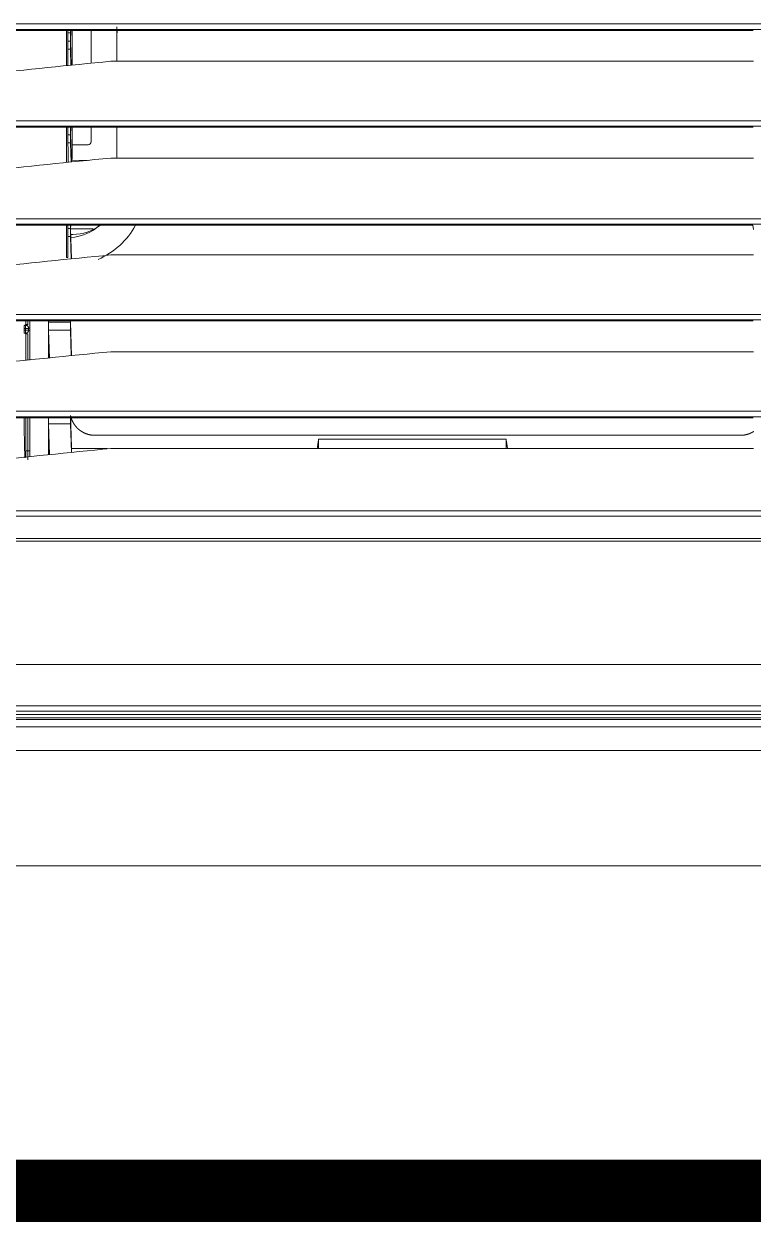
# Model space of a CAD drawing. Header units: millimetres. Extents: x 70151 to 230897, y 35202 to 113211.
# Drawn here: x 171187.1 to 171304.3, y 68240.2 to 68432.8 of the extents above; entities that cross this region are included whole.
import ezdxf

# ---------------------------------------------------------------- set-up
doc = ezdxf.new("R2010")
doc.units = ezdxf.units.MM
doc.header["$LTSCALE"] = 50
doc.linetypes.add('HID', pattern=[2.5, 1.5, -1])
doc.layers.add('06-LIGHT', color=4, linetype='Continuous')
doc.layers.add('2-con', color=2, linetype='Continuous')
doc.layers.add('mark-B', color=2, linetype='Continuous', lineweight=20)

# ---------------------------------------------------------------- blocks, each defined once
blk = doc.blocks.new('무풍1way 일반')
at = {"layer": 'mark-B'}
for p, q in [((0, -24.85), (514.58, -24.85)), ((0, -24.85), (514.58, -24.85)), ((514.56, -25.36), (0, -25.36)), ((514.56, -25.36), (0, -25.36)), ((-380.01, -53.26), (380.01, -53.26)), ((380.01, -53.69), (-380.01, -53.69)), ((-379.23, -57.26), (379.23, -57.26)), ((379.23, -58.09), (-379.23, -58.09)), ((318.23, -72.08), (318.08, -67.12)), ((318.25, -67.1), (318.25, -73.08)), ((321.26, -66.79), (321.26, -73.08)), ((204.96, -68.13), (308.24, -68.13)), ((244.72, -68.13), (244.72, -69.62)), ((274.85, -69.62), (274.85, -68.13)), ((314.58, -67.48), (314.72, -72.08)), ((321.26, -67.75), (321.6, -67.75)), ((321.6, -67.75), (321.9, -67.75)), ((321.6, -67.75), (321.6, -73.08)), ((321.9, -73.08), (321.9, -67.75)), ((310.8, -70.25), (207.08, -70.25)), ((376.58, -73.08), (205.05, -73.08)), ((314.72, -72.08), (318.23, -72.08)), ((-376.39, -73.25), (376.39, -73.25)), ((376.39, -74.13), (-376.39, -74.13)), ((318.23, -87.14), (318.1, -82.68)), ((318.25, -82.66), (318.25, -88.45)), ((321.26, -82.36), (321.26, -88.65)), ((321.6, -82.32), (321.6, -86.57)), ((321.9, -86.56), (321.9, -82.29)), ((204.96, -83.69), (308.24, -83.69)), ((314.54, -83.04), (314.71, -88.45)), ((314.6, -83.04), (314.72, -87.14)), ((321.71, -86.56), (321.95, -86.68)), ((322.13, -86.68), (321.9, -86.56)), ((314.71, -88.45), (314.7, -88.65)), ((314.72, -87.14), (318.23, -87.14)), ((314.73, -88.45), (318.25, -88.45)), ((318.25, -88.45), (318.25, -88.65)), ((321.26, -87.09), (321.45, -87.18)), ((321.45, -87.43), (321.26, -87.52)), ((321.45, -87.18), (321.45, -87.43)), ((321.95, -87.18), (321.45, -87.18)), ((321.45, -87.43), (321.95, -87.43)), ((321.6, -88.03), (321.6, -88.65)), ((321.95, -87.93), (321.71, -88.05)), ((321.9, -88.05), (322.13, -87.93)), ((321.9, -88.65), (321.9, -88.05)), ((321.95, -86.68), (322.13, -86.68)), ((321.95, -86.68), (321.95, -87.18)), ((321.95, -87.18), (321.95, -87.43)), ((322.14, -87.18), (321.95, -87.18)), ((321.95, -87.43), (322.14, -87.43)), ((321.95, -87.43), (321.95, -87.93)), ((322.13, -87.93), (321.95, -87.93)), ((322.14, -87.43), (322.14, -87.18)), ((-373.64, -88.81), (373.64, -88.81)), ((373.64, -89.7), (-373.64, -89.7)), ((373.83, -88.65), (205.05, -88.65)), ((204.96, -99.25), (308.24, -99.25)), ((314.56, -98.61), (314.71, -103.51)), ((314.61, -98.6), (314.72, -102.21)), ((315.14, -98.85), (315.14, -104.02)), ((315.14, -98.85), (315.36, -98.85)), ((315.36, -98.85), (315.36, -104.02)), ((205.06, -104.02), (204.97, -103.35)), ((314.68, -102.54), (314.32, -102.54)), ((314.71, -103.51), (314.69, -104.02)), ((314.72, -102.21), (315.14, -102.21)), ((314.73, -103.51), (315.14, -103.51)), ((-370.92, -104.19), (370.92, -104.19)), ((370.92, -105.07), (-370.92, -105.07)), ((371.11, -104.02), (205.06, -104.02)), ((204.96, -114.82), (308.24, -114.82)), ((307.29, -114.82), (307.29, -119.77)), ((314.53, -114.46), (311.83, -114.45)), ((314.53, -114.46), (311.83, -114.45)), ((314.43, -119.77), (314.43, -115.12)), ((314.57, -114.17), (314.71, -118.57)), ((314.63, -114.16), (314.72, -117.27)), ((315.1, -116.22), (315.1, -114.11)), ((315.36, -114.09), (315.36, -119.77)), ((311.4, -117.45), (311.4, -119.77)), ((311.4, -117.45), (311.4, -119.77)), ((314.43, -116.94), (311.9, -116.94)), ((314.43, -116.94), (311.9, -116.94)), ((314.72, -117.27), (315.14, -117.27)), ((315.13, -116.78), (315.11, -116.57)), ((315.14, -117.13), (315.14, -119.77)), ((314.71, -118.57), (314.67, -119.77)), ((314.73, -118.57), (315.14, -118.57)), ((-368.14, -119.94), (368.14, -119.94)), ((368.14, -120.82), (-368.14, -120.82)), ((368.32, -119.77), (205.05, -119.77)), ((204.96, -130.38), (308.24, -130.38)), ((307.29, -130.38), (307.29, -134.17)), ((311.4, -130.06), (311.4, -135.34)), ((311.4, -130.06), (311.4, -135.34)), ((314.43, -135.34), (314.43, -129.75)), ((314.59, -129.73), (314.71, -133.63)), ((314.64, -129.73), (314.72, -132.33)), ((315.14, -129.67), (315.14, -135.34)), ((315.36, -129.65), (315.36, -135.34)), ((314.72, -132.33), (315.14, -132.33)), ((314.71, -133.63), (314.66, -135.34)), ((314.73, -133.63), (315.14, -133.63)), ((-365.38, -135.5), (365.38, -135.5)), ((365.38, -136.39), (-365.38, -136.39)), ((365.57, -135.34), (205.05, -135.34)), ((314.72, -134.94), (314.71, -135.34)), ((314.72, -134.94), (315.14, -134.94))]:
    blk.add_line(p, q, dxfattribs=at)
for centre, radius, start, end in [((314.32, -109.57), 7.03, 90, 127.8492), ((316.61, -115.12), 2.18, 158.5912, 180), ((300.26, -134.17), 7.03, 350.4828, 0)]:
    blk.add_arc(centre, radius, start, end, dxfattribs=at)
for centre, major_axis, ratio, start_param, end_param in [((314.71, -73.39), (0, -1.51), 0.017455, 1.774836, 2.617994), ((318.22, -73.39), (0, -1.51), 0.017455, 1.774836, 2.617994), ((314.71, -88.45), (0, -1.51), 0.017455, 1.570796, 2.617994), ((318.22, -88.45), (0, -1.51), 0.017455, 1.570796, 2.617994), ((321.95, -87.18), (-0.225, -0.449), 0.99981, 3.605286, 5.17593), ((321.95, -87.43), (0.225, -0.449), 0.99981, 4.248848, 5.819492), ((315.3, -110.07), (-8.9, 8.9), 0.997265, 5.907391, 6.567812), ((314.71, -103.51), (0, -1.51), 0.017455, 1.570796, 2.617994), ((314.71, -103.51), (0, -1.51), 0.017455, 1.222932, 1.570796), ((311.9, -117.45), (0, -0.503), 0.998629, 3.141593, 4.712389), ((311.9, -117.45), (0, -0.503), 0.998629, 3.141593, 4.712389), ((314.71, -118.57), (0, -1.51), 0.017455, 1.570796, 2.617994), ((314.71, -118.57), (0, -1.51), 0.017455, 0.523599, 1.570796), ((314.71, -133.63), (0, -1.51), 0.017455, 1.570796, 2.617994), ((314.71, -133.63), (0, -1.51), 0.017455, 0.523599, 1.570796)]:
    blk.add_ellipse(centre, major_axis=major_axis, ratio=ratio, start_param=start_param, end_param=end_param, dxfattribs=at)
for points, knots in [([(529.67, -1.07), (528.29, -1.06), (526.91, -1.06), (524.15, -1.06), (522.78, -1.06), (518.64, -1.06), (510.36, -1.06), (491.05, -1.06), (474.5, -1.06), (441.39, -1.06), (375.18, -1.05), (308.98, -1.05), (176.56, -1.05), (88.28, -1.05), (0, -1.05)], [0, 0, 0, 0, 0.007813, 0.007813, 0.015625, 0.015625, 0.03125, 0.0625, 0.125, 0.125, 0.25, 0.5, 0.5, 1, 1, 1, 1]), ([(529.67, -1.07), (528.29, -1.06), (526.91, -1.06), (524.15, -1.06), (522.78, -1.06), (518.64, -1.06), (510.36, -1.06), (491.05, -1.06), (474.5, -1.06), (441.39, -1.06), (375.18, -1.05), (308.98, -1.05), (176.56, -1.05), (88.28, -1.05), (0, -1.05)], [0, 0, 0, 0, 0.007812, 0.007812, 0.015625, 0.015625, 0.03125, 0.0625, 0.125, 0.125, 0.25, 0.5, 0.5, 1, 1, 1, 1]), ([(514.01, -19.59), (492.59, -19.59), (449.76, -19.59), (385.5, -19.59), (321.25, -19.59), (192.75, -19.59), (85.67, -19.59), (0, -19.59)], [0, 0, 0, 0, 0.125, 0.25, 0.375, 0.5, 1, 1, 1, 1]), ([(514.01, -19.59), (492.59, -19.59), (449.76, -19.59), (385.5, -19.59), (321.25, -19.59), (192.75, -19.59), (85.67, -19.59), (0, -19.59)], [0, 0, 0, 0, 0.125, 0.25, 0.375, 0.5, 1, 1, 1, 1]), ([(0, -23.37), (85.4, -23.37), (170.8, -23.37), (277.56, -23.37), (298.91, -23.37), (341.61, -23.37), (362.96, -23.37), (405.66, -23.37), (427.01, -23.37), (469.71, -23.37), (491.06, -23.37), (512.41, -23.37)], [0, 0, 0, 0, 0.5, 0.5, 0.625, 0.625, 0.75, 0.75, 0.875, 0.875, 1, 1, 1, 1]), ([(0, -23.37), (85.4, -23.37), (170.8, -23.37), (277.56, -23.37), (298.91, -23.37), (341.61, -23.37), (362.96, -23.37), (405.66, -23.37), (427.01, -23.37), (469.71, -23.37), (491.06, -23.37), (512.41, -23.37)], [0, 0, 0, 0, 0.5, 0.5, 0.625, 0.625, 0.75, 0.75, 0.875, 0.875, 1, 1, 1, 1]), ([(512.41, -24.58), (491.06, -24.58), (469.71, -24.58), (427.01, -24.58), (405.66, -24.58), (362.96, -24.58), (320.26, -24.58), (192.15, -24.58), (85.4, -24.58), (0, -24.58)], [0, 0, 0, 0, 0.125, 0.125, 0.25, 0.25, 0.375, 0.5, 1, 1, 1, 1]), ([(512.41, -24.58), (491.06, -24.58), (469.71, -24.58), (427.01, -24.58), (405.66, -24.58), (362.96, -24.58), (320.26, -24.58), (192.15, -24.58), (85.4, -24.58), (0, -24.58)], [0, 0, 0, 0, 0.125, 0.125, 0.25, 0.25, 0.375, 0.5, 1, 1, 1, 1]), ([(0, -25.9), (42.6, -25.9), (85.19, -25.9), (149.09, -25.9), (170.39, -25.9), (212.99, -25.9), (234.29, -25.9), (276.88, -25.9), (298.18, -25.9), (340.78, -25.9), (362.08, -25.9), (404.67, -25.89), (425.97, -25.89), (452.6, -25.9), (457.92, -25.9), (468.57, -25.9), (473.89, -25.9), (484.54, -25.9), (489.87, -25.9), (496.52, -25.9), (497.86, -25.9), (500.52, -25.9), (501.85, -25.9), (503.85, -25.89), (504.51, -25.89), (505.84, -25.89), (506.51, -25.89), (507.84, -25.9), (508.51, -25.9), (509.5, -25.9), (509.84, -25.89), (510.34, -25.89), (510.5, -25.89), (510.83, -25.89), (511, -25.89), (511.17, -25.89)], [0, 0, 0, 0, 0.25, 0.25, 0.375, 0.375, 0.5, 0.5, 0.625, 0.625, 0.75, 0.75, 0.875, 0.875, 0.90625, 0.90625, 0.9375, 0.9375, 0.96875, 0.96875, 0.976563, 0.976563, 0.984375, 0.984375, 0.988281, 0.988281, 0.992188, 0.992188, 0.996094, 0.996094, 0.998047, 0.998047, 0.999023, 0.999023, 1, 1, 1, 1]), ([(511.17, -26.75), (511, -26.75), (510.83, -26.75), (510.5, -26.75), (510.33, -26.75), (509.84, -26.75), (509.5, -26.75), (508.5, -26.75), (507.84, -26.75), (506.51, -26.75), (505.84, -26.75), (504.51, -26.75), (503.85, -26.75), (501.85, -26.75), (500.52, -26.75), (497.85, -26.75), (496.52, -26.75), (489.87, -26.75), (484.54, -26.75), (473.89, -26.75), (468.57, -26.75), (457.92, -26.75), (452.6, -26.75), (425.97, -26.75), (404.67, -26.75), (362.08, -26.75), (340.78, -26.75), (298.18, -26.75), (276.88, -26.75), (234.28, -26.75), (212.99, -26.75), (170.39, -26.75), (149.09, -26.75), (85.19, -26.75), (42.6, -26.75), (0, -26.75)], [0, 0, 0, 0, 0.000977, 0.000977, 0.001953, 0.001953, 0.003906, 0.003906, 0.007813, 0.007813, 0.011719, 0.011719, 0.015625, 0.015625, 0.023438, 0.023438, 0.03125, 0.03125, 0.0625, 0.0625, 0.09375, 0.09375, 0.125, 0.125, 0.25, 0.25, 0.375, 0.375, 0.5, 0.5, 0.625, 0.625, 0.75, 0.75, 1, 1, 1, 1]), ([(0, -33.4), (42.38, -33.4), (127.14, -33.4), (233.1, -33.4), (317.86, -33.4), (381.43, -33.4), (445.01, -33.4), (487.39, -33.4), (508.58, -33.4)], [0, 0, 0, 0, 0.25, 0.5, 0.625, 0.75, 0.875, 1, 1, 1, 1]), ([(321.59, -66.32), (321.59, -66.43), (321.6, -66.85), (321.6, -67.38), (321.6, -67.75)], [0, 0, 0, 0, 0.314014, 1, 1, 1, 1]), ([(322.04, -66.63), (322.05, -66.79), (322.05, -66.95), (322.07, -67.34), (322.08, -67.57), (322.09, -68.04), (322.1, -68.28), (322.11, -68.77), (322.11, -69.02), (322.12, -69.38), (322.12, -69.5), (322.13, -69.68), (322.13, -69.77), (322.13, -69.87), (322.13, -69.92), (322.13, -69.95), (322.13, -69.96), (322.13, -69.97), (322.13, -69.97), (322.13, -69.97), (322.13, -69.97), (322.13, -69.97), (322.13, -69.97), (322.13, -69.97), (322.13, -69.97), (322.14, -70.34), (322.15, -70.73), (322.16, -71.53), (322.16, -71.94), (322.17, -72.59), (322.17, -72.82), (322.17, -73.05)], [0, 0, 0, 0, 0.110793, 0.110793, 0.24707, 0.24707, 0.383346, 0.383346, 0.519623, 0.519623, 0.587762, 0.587762, 0.621831, 0.638866, 0.647383, 0.651642, 0.653771, 0.654836, 0.655368, 0.655634, 0.655767, 0.655834, 0.655867, 0.655867, 0.6559, 0.6559, 0.792177, 0.792177, 0.928454, 0.928454, 1, 1, 1, 1]), ([(207.08, -70.25), (207.07, -70.25), (207.05, -70.25), (207.02, -70.25), (206.99, -70.25), (206.96, -70.25), (206.93, -70.26), (206.9, -70.26), (206.86, -70.26), (206.83, -70.26), (206.8, -70.26), (206.77, -70.26), (206.74, -70.27), (206.71, -70.27), (206.68, -70.27), (206.65, -70.28), (206.62, -70.28), (206.59, -70.28), (206.56, -70.29), (206.53, -70.29), (206.5, -70.29), (206.47, -70.3), (206.44, -70.3), (206.41, -70.31), (206.38, -70.31), (206.35, -70.32), (206.32, -70.32), (206.29, -70.33), (206.26, -70.34), (206.23, -70.34), (206.2, -70.35), (206.17, -70.36), (206.14, -70.36), (206.11, -70.37), (206.08, -70.38), (206.06, -70.39), (206.03, -70.39), (206, -70.4), (205.97, -70.41), (205.94, -70.42), (205.91, -70.43), (205.88, -70.43), (205.85, -70.44), (205.83, -70.45), (205.8, -70.46), (205.77, -70.47), (205.74, -70.48), (205.71, -70.49), (205.69, -70.5), (205.66, -70.51), (205.63, -70.52), (205.6, -70.53), (205.58, -70.54), (205.55, -70.56), (205.52, -70.57), (205.5, -70.58), (205.47, -70.59), (205.44, -70.6), (205.41, -70.61), (205.39, -70.63), (205.36, -70.64), (205.34, -70.65), (205.31, -70.66), (205.28, -70.68), (205.26, -70.69), (205.23, -70.7), (205.21, -70.72), (205.18, -70.73), (205.15, -70.74), (205.13, -70.76), (205.1, -70.77), (205.08, -70.79), (205.05, -70.8), (205.03, -70.82), (205, -70.83), (204.98, -70.85), (204.96, -70.86), (204.94, -70.87), (204.92, -70.88), (204.92, -70.88)], [0, 0, 0, 0, 0.013597, 0.02718, 0.040748, 0.054304, 0.067845, 0.081372, 0.094886, 0.108385, 0.121871, 0.135343, 0.148802, 0.162246, 0.175677, 0.189094, 0.202497, 0.215886, 0.229262, 0.242624, 0.255972, 0.269306, 0.282627, 0.295933, 0.309227, 0.322506, 0.335772, 0.349024, 0.362262, 0.375487, 0.388698, 0.401895, 0.415079, 0.428249, 0.441405, 0.454548, 0.467677, 0.480793, 0.493894, 0.506983, 0.520057, 0.533119, 0.546166, 0.5592, 0.57222, 0.585227, 0.598221, 0.6112, 0.624167, 0.637119, 0.650059, 0.662984, 0.675897, 0.688795, 0.701681, 0.714552, 0.727411, 0.740255, 0.753087, 0.765905, 0.778709, 0.791501, 0.804278, 0.817043, 0.829794, 0.842531, 0.855255, 0.867966, 0.880664, 0.893348, 0.906018, 0.918676, 0.93132, 0.943951, 0.956568, 0.969172, 0.981763, 0.994341, 1, 1, 1, 1]), ([(314.71, -73.44), (314.71, -73.44), (314.71, -73.43), (314.71, -73.4), (314.7, -73.37), (314.69, -73.34), (314.69, -73.32), (314.68, -73.29), (314.67, -73.26), (314.66, -73.23), (314.66, -73.2), (314.65, -73.17), (314.64, -73.14), (314.63, -73.11), (314.62, -73.08), (314.61, -73.06), (314.61, -73.03), (314.6, -73), (314.59, -72.97), (314.58, -72.94), (314.57, -72.91), (314.56, -72.89), (314.55, -72.86), (314.54, -72.83), (314.53, -72.8), (314.52, -72.78), (314.51, -72.75), (314.49, -72.72), (314.48, -72.69), (314.47, -72.67), (314.46, -72.64), (314.45, -72.61), (314.44, -72.59), (314.42, -72.56), (314.41, -72.53), (314.4, -72.51), (314.39, -72.48), (314.37, -72.46), (314.36, -72.43), (314.35, -72.4), (314.33, -72.38), (314.32, -72.35), (314.31, -72.33), (314.29, -72.3), (314.28, -72.28), (314.26, -72.25), (314.25, -72.23), (314.23, -72.2), (314.22, -72.18), (314.2, -72.15), (314.19, -72.13), (314.17, -72.1), (314.16, -72.08), (314.14, -72.06), (314.13, -72.03), (314.11, -72.01), (314.09, -71.98), (314.08, -71.96), (314.06, -71.94), (314.05, -71.91), (314.03, -71.89), (314.01, -71.87), (313.99, -71.85), (313.98, -71.82), (313.96, -71.8), (313.94, -71.78), (313.93, -71.76), (313.91, -71.73), (313.89, -71.71), (313.87, -71.69), (313.85, -71.67), (313.84, -71.65), (313.82, -71.63), (313.8, -71.61), (313.78, -71.58), (313.76, -71.56), (313.74, -71.54), (313.72, -71.52), (313.7, -71.5), (313.69, -71.48), (313.67, -71.46), (313.65, -71.44), (313.62, -71.42), (313.59, -71.39), (313.55, -71.35), (313.52, -71.32), (313.48, -71.28), (313.44, -71.25), (313.4, -71.21), (313.36, -71.18), (313.32, -71.15), (313.28, -71.11), (313.24, -71.08), (313.2, -71.05), (313.16, -71.02), (313.11, -70.99), (313.07, -70.96), (313.03, -70.93), (312.98, -70.9), (312.94, -70.87), (312.89, -70.84), (312.85, -70.82), (312.8, -70.79), (312.75, -70.76), (312.71, -70.74), (312.66, -70.71), (312.61, -70.69), (312.56, -70.66), (312.52, -70.64), (312.47, -70.62), (312.42, -70.59), (312.37, -70.57), (312.32, -70.55), (312.27, -70.53), (312.22, -70.51), (312.17, -70.49), (312.11, -70.47), (312.06, -70.46), (312.01, -70.44), (311.96, -70.42), (311.91, -70.41), (311.85, -70.39), (311.8, -70.38), (311.74, -70.37), (311.69, -70.35), (311.64, -70.34), (311.58, -70.33), (311.53, -70.32), (311.47, -70.31), (311.42, -70.3), (311.36, -70.29), (311.31, -70.28), (311.25, -70.28), (311.19, -70.27), (311.14, -70.27), (311.08, -70.26), (311.02, -70.26), (310.97, -70.26), (310.91, -70.25), (310.85, -70.25), (310.82, -70.25), (310.8, -70.25)], [0, 0, 0, 0, 0.001372, 0.00689, 0.012403, 0.01791, 0.023411, 0.028907, 0.034397, 0.039881, 0.04536, 0.050833, 0.0563, 0.061762, 0.067218, 0.072668, 0.078113, 0.083552, 0.088985, 0.094412, 0.099834, 0.105251, 0.110661, 0.116066, 0.121466, 0.126859, 0.132247, 0.13763, 0.143007, 0.148378, 0.153743, 0.159103, 0.164458, 0.169807, 0.17515, 0.180487, 0.185819, 0.191146, 0.196466, 0.201782, 0.207091, 0.212395, 0.217694, 0.222986, 0.228274, 0.233556, 0.238832, 0.244102, 0.249367, 0.254627, 0.259881, 0.265129, 0.270372, 0.27561, 0.280841, 0.286068, 0.291288, 0.296504, 0.301713, 0.306918, 0.312116, 0.31731, 0.322497, 0.327679, 0.332856, 0.338027, 0.343193, 0.348353, 0.353508, 0.358658, 0.363801, 0.36894, 0.374073, 0.3792, 0.384322, 0.389439, 0.39455, 0.399656, 0.404756, 0.409851, 0.41494, 0.420024, 0.425103, 0.434476, 0.443867, 0.453277, 0.462706, 0.472153, 0.481619, 0.491103, 0.500606, 0.510127, 0.519667, 0.529226, 0.538804, 0.5484, 0.558015, 0.567649, 0.577302, 0.586973, 0.596664, 0.606373, 0.616101, 0.625848, 0.635614, 0.645399, 0.655203, 0.665026, 0.674868, 0.684729, 0.69461, 0.704509, 0.714427, 0.724365, 0.734322, 0.744298, 0.754293, 0.764308, 0.774341, 0.784394, 0.794467, 0.804558, 0.81467, 0.8248, 0.83495, 0.845119, 0.855308, 0.865516, 0.875743, 0.88599, 0.896257, 0.906543, 0.916849, 0.927174, 0.937519, 0.947883, 0.958267, 0.968671, 0.979094, 0.989537, 1, 1, 1, 1]), ([(321.6, -86.57), (321.6, -86.57), (321.61, -86.57), (321.62, -86.57), (321.62, -86.57), (321.63, -86.57), (321.64, -86.57), (321.65, -86.56), (321.66, -86.56), (321.67, -86.56), (321.68, -86.56), (321.69, -86.56), (321.7, -86.56), (321.71, -86.56), (321.71, -86.56)], [0, 0, 0, 0, 0.071251, 0.142546, 0.213886, 0.285274, 0.35671, 0.428197, 0.499737, 0.60017, 0.70031, 0.80026, 0.900123, 1, 1, 1, 1]), ([(321.71, -86.56), (321.74, -86.56), (321.77, -86.56), (321.81, -86.56), (321.83, -86.56), (321.87, -86.56), (321.88, -86.56), (321.9, -86.56), (321.9, -86.56), (321.9, -86.56)], [0, 0, 0, 0, 0.25, 0.25, 0.5, 0.5, 0.75, 0.75, 1, 1, 1, 1]), ([(321.71, -88.05), (321.71, -88.05), (321.71, -88.05), (321.7, -88.05), (321.69, -88.05), (321.68, -88.05), (321.68, -88.05), (321.67, -88.04), (321.66, -88.04), (321.64, -88.04), (321.63, -88.04), (321.61, -88.04), (321.61, -88.04), (321.6, -88.03)], [0, 0, 0, 0, 0.060365, 0.124378, 0.192073, 0.263482, 0.338628, 0.417534, 0.500218, 0.625066, 0.749977, 0.874955, 1, 1, 1, 1]), ([(321.9, -88.05), (321.9, -88.05), (321.9, -88.05), (321.88, -88.05), (321.87, -88.05), (321.83, -88.05), (321.81, -88.05), (321.77, -88.05), (321.74, -88.05), (321.71, -88.05)], [0, 0, 0, 0, 0.25, 0.25, 0.5, 0.5, 0.75, 0.75, 1, 1, 1, 1]), ([(322.14, -87.18), (322.14, -87.18), (322.14, -87.17), (322.14, -87.16), (322.14, -87.15), (322.14, -87.14), (322.14, -87.13), (322.14, -87.12), (322.14, -87.1), (322.14, -87.09), (322.14, -87.08), (322.14, -87.07), (322.14, -87.06), (322.14, -87.05), (322.14, -87.04), (322.14, -87.03), (322.14, -87.02), (322.14, -87.01), (322.14, -87), (322.14, -86.99), (322.14, -86.98), (322.14, -86.97), (322.14, -86.96), (322.14, -86.95), (322.14, -86.94), (322.14, -86.93), (322.14, -86.92), (322.14, -86.91), (322.14, -86.9), (322.14, -86.89), (322.14, -86.88), (322.14, -86.87), (322.14, -86.86), (322.14, -86.85), (322.14, -86.84), (322.14, -86.83), (322.14, -86.83), (322.14, -86.82), (322.14, -86.81), (322.14, -86.8), (322.14, -86.79), (322.14, -86.78), (322.14, -86.77), (322.14, -86.76), (322.14, -86.75), (322.14, -86.75), (322.14, -86.74), (322.14, -86.73), (322.14, -86.72), (322.14, -86.71), (322.14, -86.71), (322.14, -86.7), (322.14, -86.7), (322.13, -86.69), (322.13, -86.69), (322.13, -86.68), (322.13, -86.68), (322.13, -86.68), (322.13, -86.68), (322.13, -86.68)], [0, 0, 0, 0, 0.013534, 0.027113, 0.040736, 0.054403, 0.068114, 0.081869, 0.095669, 0.109512, 0.1234, 0.137332, 0.151308, 0.165329, 0.179393, 0.193502, 0.207655, 0.221852, 0.236093, 0.250379, 0.264708, 0.279082, 0.2935, 0.307962, 0.322469, 0.337019, 0.351614, 0.366253, 0.380936, 0.395664, 0.410435, 0.425251, 0.440111, 0.455015, 0.469964, 0.484956, 0.499993, 0.515958, 0.532567, 0.54982, 0.567717, 0.586258, 0.605443, 0.625272, 0.645746, 0.666863, 0.688625, 0.71103, 0.73408, 0.757774, 0.782112, 0.807094, 0.83272, 0.85899, 0.885904, 0.913462, 0.941664, 0.97051, 1, 1, 1, 1]), ([(322.13, -87.93), (322.13, -87.93), (322.13, -87.93), (322.13, -87.93), (322.13, -87.93), (322.13, -87.93), (322.13, -87.93), (322.13, -87.92), (322.13, -87.92), (322.13, -87.92), (322.13, -87.92), (322.13, -87.92), (322.13, -87.91), (322.14, -87.91), (322.14, -87.91), (322.14, -87.91), (322.14, -87.9), (322.14, -87.9), (322.14, -87.9), (322.14, -87.89), (322.14, -87.89), (322.14, -87.89), (322.14, -87.88), (322.14, -87.88), (322.14, -87.88), (322.14, -87.87), (322.14, -87.87), (322.14, -87.87), (322.14, -87.86), (322.14, -87.86), (322.14, -87.85), (322.14, -87.85), (322.14, -87.84), (322.14, -87.84), (322.14, -87.84), (322.14, -87.83), (322.14, -87.83), (322.14, -87.82), (322.14, -87.82), (322.14, -87.81), (322.14, -87.81), (322.14, -87.81), (322.14, -87.8), (322.14, -87.8), (322.14, -87.79), (322.14, -87.79), (322.14, -87.78), (322.14, -87.78), (322.14, -87.76), (322.14, -87.74), (322.14, -87.73), (322.14, -87.71), (322.14, -87.69), (322.14, -87.67), (322.14, -87.65), (322.14, -87.62), (322.14, -87.6), (322.14, -87.58), (322.14, -87.56), (322.14, -87.54), (322.14, -87.52), (322.14, -87.49), (322.14, -87.47), (322.14, -87.45), (322.14, -87.43), (322.14, -87.43)], [0, 0, 0, 0, 0.014183, 0.028219, 0.042108, 0.055849, 0.069444, 0.082891, 0.09619, 0.109343, 0.122348, 0.135206, 0.147917, 0.160481, 0.172897, 0.185166, 0.197288, 0.209263, 0.22109, 0.23277, 0.244303, 0.255689, 0.266927, 0.278018, 0.288962, 0.299759, 0.310409, 0.320911, 0.331266, 0.341473, 0.351534, 0.361447, 0.371213, 0.380832, 0.390304, 0.399628, 0.408805, 0.417835, 0.426717, 0.435453, 0.444041, 0.452482, 0.460775, 0.468922, 0.476921, 0.484773, 0.492478, 0.500035, 0.530939, 0.561655, 0.592185, 0.622529, 0.652685, 0.682655, 0.712438, 0.742034, 0.771443, 0.800666, 0.829702, 0.858552, 0.887215, 0.915691, 0.943981, 0.972084, 1, 1, 1, 1]), ([(315.11, -116.57), (315.11, -116.57), (315.11, -116.56), (315.11, -116.56), (315.11, -116.55), (315.11, -116.54), (315.1, -116.53), (315.1, -116.52), (315.1, -116.52), (315.1, -116.51), (315.1, -116.5), (315.1, -116.49), (315.1, -116.48), (315.1, -116.47), (315.1, -116.46), (315.1, -116.46), (315.1, -116.45), (315.1, -116.44), (315.1, -116.43), (315.1, -116.42), (315.1, -116.41), (315.1, -116.4), (315.1, -116.39), (315.1, -116.38), (315.1, -116.37), (315.1, -116.37), (315.1, -116.36), (315.1, -116.35), (315.1, -116.34), (315.1, -116.33), (315.1, -116.32), (315.1, -116.31), (315.1, -116.3), (315.1, -116.29), (315.1, -116.28), (315.1, -116.27), (315.1, -116.26), (315.1, -116.25), (315.1, -116.24), (315.1, -116.23), (315.1, -116.22), (315.1, -116.22), (315.1, -116.22)], [0, 0, 0, 0, 0.026365, 0.052659, 0.078883, 0.105036, 0.131119, 0.157131, 0.183073, 0.208944, 0.234745, 0.260475, 0.286136, 0.311726, 0.337246, 0.362696, 0.388076, 0.413386, 0.438627, 0.463797, 0.488898, 0.513928, 0.53889, 0.563781, 0.588603, 0.613356, 0.638039, 0.662653, 0.687198, 0.711673, 0.736079, 0.760416, 0.784684, 0.808883, 0.833013, 0.857074, 0.881067, 0.904991, 0.928846, 0.952632, 0.97635, 1, 1, 1, 1]), ([(315.14, -117.13), (315.14, -117.13), (315.14, -117.12), (315.14, -117.11), (315.14, -117.1), (315.14, -117.09), (315.14, -117.08), (315.14, -117.07), (315.14, -117.06), (315.14, -117.05), (315.14, -117.04), (315.14, -117.03), (315.14, -117.01), (315.14, -117), (315.14, -116.99), (315.14, -116.98), (315.14, -116.97), (315.14, -116.96), (315.14, -116.95), (315.14, -116.94), (315.14, -116.93), (315.13, -116.92), (315.13, -116.91), (315.13, -116.9), (315.13, -116.89), (315.13, -116.88), (315.13, -116.87), (315.13, -116.86), (315.13, -116.85), (315.13, -116.84), (315.13, -116.83), (315.13, -116.82), (315.13, -116.81), (315.13, -116.8), (315.13, -116.8), (315.13, -116.79), (315.13, -116.78), (315.13, -116.78)], [0, 0, 0, 0, 0.027034, 0.054157, 0.081369, 0.108672, 0.136064, 0.163545, 0.191117, 0.218779, 0.24653, 0.274372, 0.302305, 0.330327, 0.35844, 0.386644, 0.414938, 0.443324, 0.4718, 0.500366, 0.529024, 0.557773, 0.586614, 0.615545, 0.644568, 0.673683, 0.702888, 0.732186, 0.761575, 0.791056, 0.820629, 0.850294, 0.880051, 0.9099, 0.939841, 0.969874, 1, 1, 1, 1])]:
    blk.add_open_spline(points, degree=3, knots=knots, dxfattribs=at)
for points, degree in [([(308.24, -68.13), (315.02, -67.47), (321.81, -66.78), (328.59, -66.04)], 3), ([(321.9, -67.75), (321.9, -67.38), (321.9, -67.02), (321.9, -66.69)], 3), ([(244.49, -68.11), (244.72, -69.62)], 1), ([(274.85, -69.62), (275.08, -68.11)], 1), ([(308.82, -68.11), (314.55, -68.11)], 1), ([(314.55, -68.11), (314.71, -73.39)], 1), ([(244.72, -69.62), (274.85, -69.62)], 1), ([(308.24, -83.69), (315.02, -83.03), (321.81, -82.34), (328.59, -81.61)], 3), ([(308.24, -99.25), (315.02, -98.6), (321.81, -97.9), (328.59, -97.17)], 3), ([(310.03, -104), (311.3, -102.9), (312.94, -102.16), (314.66, -102.04)], 3), ([(314.7, -103.44), (311.08, -103.44)], 1), ([(308.24, -114.82), (315.02, -114.16), (321.81, -113.47), (328.59, -112.73)], 3), ([(307.26, -119.77), (307.26, -114.82)], 1), ([(308.24, -130.38), (315.02, -129.72), (321.81, -129.03), (328.59, -128.3)], 3), ([(307.26, -135.91), (307.26, -130.38)], 1)]:
    blk.add_open_spline(points, degree=degree, dxfattribs=at)
blk = doc.blocks.new('dpdjzjs')
at = {"layer": 'mark-B', "rotation": 180}
blk.add_blockref('무풍1way 일반', (171509.31, 88288.45), dxfattribs=at)

msp = doc.modelspace()

# ---------------------------------------------------------------- linework, layer by layer
at = {"layer": '06-LIGHT', "color": 10, "linetype": 'HID', "const_width": 10}
msp.add_lwpolyline([(170175.17, 68245.19), (173136.41, 68245.19)], dxfattribs=at)

# ---------------------------------------------------------------- block references
at = {"layer": '2-con'}
msp.add_blockref('dpdjzjs', (0, -19992.04), dxfattribs=at)

doc.saveas('drawing.dxf')
